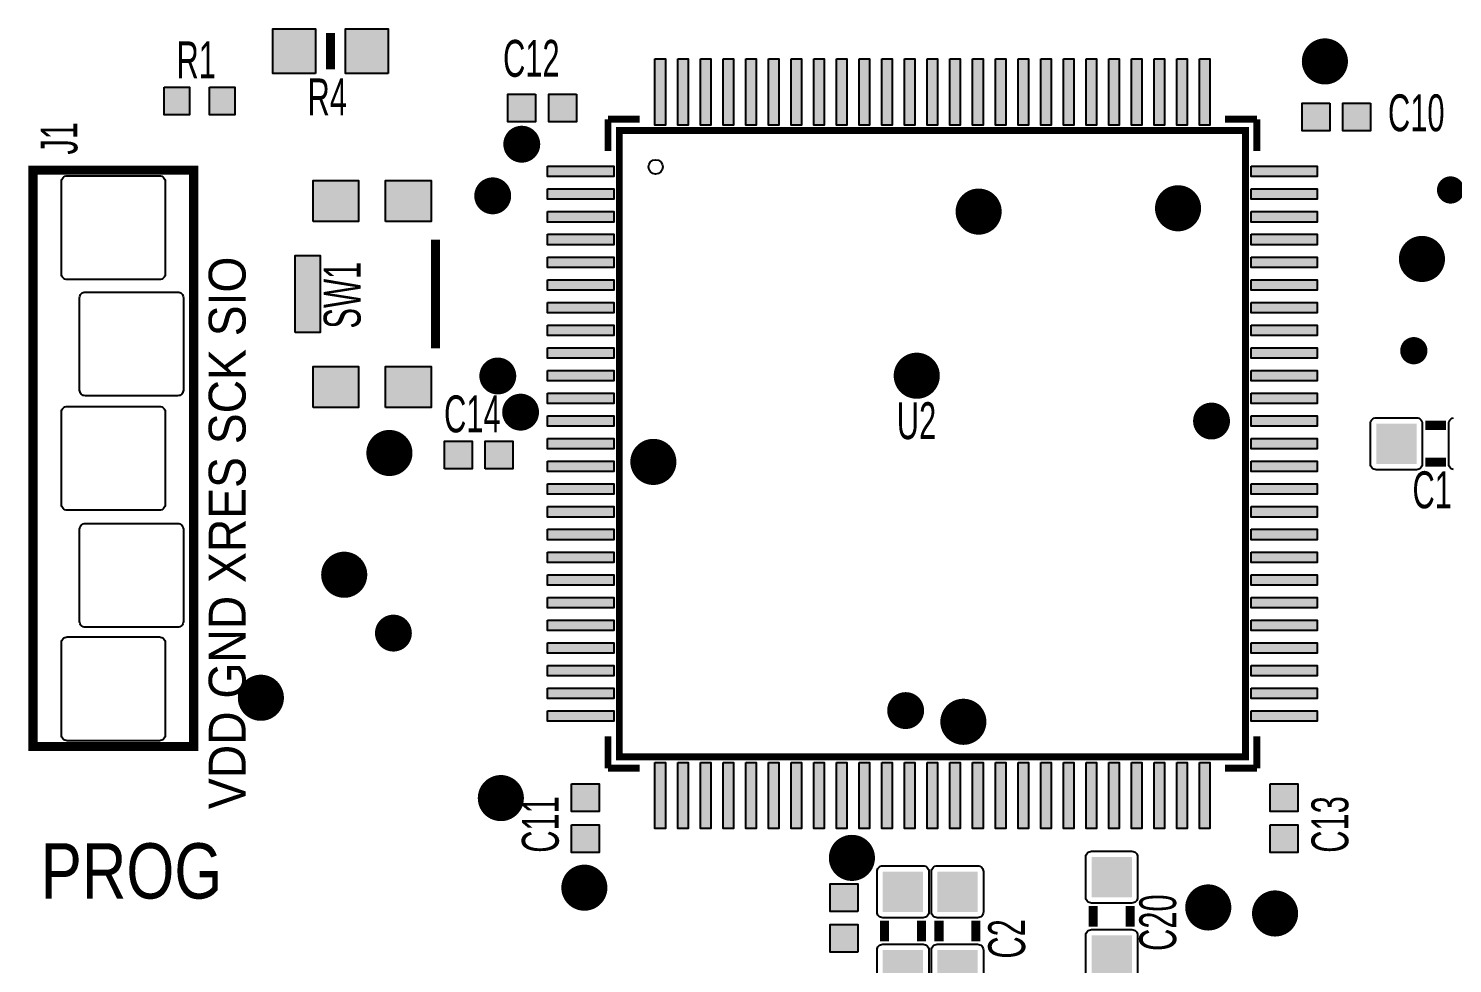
# Model space of a CAD drawing. Header units: inches. Extents: x -2.44 to 2.44, y -1.43 to 1.44.
# Drawn here: x -0.05 to 1.185, y -0.265 to 0.546 of the extents above; entities that cross this region are included whole.
import ezdxf

# ---------------------------------------------------------------- set-up
doc = ezdxf.new("R2010")
doc.units = ezdxf.units.IN
doc.layers.get('0').update_dxf_attribs({"linetype": 'CONTINUOUS'})

# ---------------------------------------------------------------- blocks, each defined once
blk = doc.blocks.new('RPAD')
blk.add_trace([(-0.5, -0.5), (-0.5, 0.5), (0.5, -0.5), (0.5, 0.5)])
blk = doc.blocks.new('EPAD')
at = {"const_width": 0.5}
blk.add_lwpolyline([(-0.25, 0, 1), (0.25, 0, 1)], format="xyb", close=True, dxfattribs=at)

msp = doc.modelspace()

# ---------------------------------------------------------------- linework, layer by layer
for points in [[(0.19911, 0.50678), (0.16211, 0.50678), (0.16211, 0.54578), (0.19911, 0.54578), (0.19911, 0.50678)], [(0.262102, 0.50678), (0.225102, 0.50678), (0.225102, 0.54578), (0.262102, 0.54578), (0.262102, 0.50678)], [(0.493531, 0.519596), (0.502531, 0.519596), (0.502531, 0.462096), (0.493531, 0.462096), (0.493531, 0.519596)], [(0.513217, 0.519596), (0.522217, 0.519596), (0.522217, 0.462096), (0.513217, 0.462096), (0.513217, 0.519596)], [(0.532902, 0.519596), (0.541902, 0.519596), (0.541902, 0.462096), (0.532902, 0.462096), (0.532902, 0.519596)], [(0.552587, 0.519596), (0.561587, 0.519596), (0.561587, 0.462096), (0.552587, 0.462096), (0.552587, 0.519596)], [(0.572272, 0.519596), (0.581272, 0.519596), (0.581272, 0.462096), (0.572272, 0.462096), (0.572272, 0.519596)], [(0.591957, 0.519596), (0.600957, 0.519596), (0.600957, 0.462096), (0.591957, 0.462096), (0.591957, 0.519596)], [(0.611642, 0.519596), (0.620642, 0.519596), (0.620642, 0.462096), (0.611642, 0.462096), (0.611642, 0.519596)], [(0.631327, 0.519596), (0.640327, 0.519596), (0.640327, 0.462096), (0.631327, 0.462096), (0.631327, 0.519596)], [(0.651012, 0.519596), (0.660012, 0.519596), (0.660012, 0.462096), (0.651012, 0.462096), (0.651012, 0.519596)], [(0.670697, 0.519596), (0.679697, 0.519596), (0.679697, 0.462096), (0.670697, 0.462096), (0.670697, 0.519596)], [(0.690382, 0.519596), (0.699382, 0.519596), (0.699382, 0.462096), (0.690382, 0.462096), (0.690382, 0.519596)], [(0.710067, 0.519596), (0.719067, 0.519596), (0.719067, 0.462096), (0.710067, 0.462096), (0.710067, 0.519596)], [(0.729752, 0.519596), (0.738752, 0.519596), (0.738752, 0.462096), (0.729752, 0.462096), (0.729752, 0.519596)], [(0.749437, 0.519596), (0.758437, 0.519596), (0.758437, 0.462096), (0.749437, 0.462096), (0.749437, 0.519596)], [(0.769122, 0.519596), (0.778122, 0.519596), (0.778122, 0.462096), (0.769122, 0.462096), (0.769122, 0.519596)], [(0.788807, 0.519596), (0.797807, 0.519596), (0.797807, 0.462096), (0.788807, 0.462096), (0.788807, 0.519596)], [(0.808492, 0.519596), (0.817492, 0.519596), (0.817492, 0.462096), (0.808492, 0.462096), (0.808492, 0.519596)], [(0.828177, 0.519596), (0.837177, 0.519596), (0.837177, 0.462096), (0.828177, 0.462096), (0.828177, 0.519596)], [(0.847862, 0.519596), (0.856862, 0.519596), (0.856862, 0.462096), (0.847862, 0.462096), (0.847862, 0.519596)], [(0.867547, 0.519596), (0.876547, 0.519596), (0.876547, 0.462096), (0.867547, 0.462096), (0.867547, 0.519596)], [(0.887232, 0.519596), (0.896232, 0.519596), (0.896232, 0.462096), (0.887232, 0.462096), (0.887232, 0.519596)], [(0.906917, 0.519596), (0.915917, 0.519596), (0.915917, 0.462096), (0.906917, 0.462096), (0.906917, 0.519596)], [(0.926602, 0.519596), (0.935602, 0.519596), (0.935602, 0.462096), (0.926602, 0.462096), (0.926602, 0.519596)], [(0.946287, 0.519596), (0.955287, 0.519596), (0.955287, 0.462096), (0.946287, 0.462096), (0.946287, 0.519596)], [(0.965972, 0.519596), (0.974972, 0.519596), (0.974972, 0.462096), (0.965972, 0.462096), (0.965972, 0.519596)], [(0.06774, 0.494972), (0.08974, 0.494972), (0.08974, 0.470972), (0.06774, 0.470972), (0.06774, 0.494972)], [(0.10711, 0.494972), (0.12911, 0.494972), (0.12911, 0.470972), (0.10711, 0.470972), (0.10711, 0.494972)], [(0.389953, 0.489067), (0.389953, 0.465067), (0.365953, 0.465067), (0.365953, 0.489067), (0.389953, 0.489067)], [(0.425386, 0.489067), (0.425386, 0.465067), (0.401386, 0.465067), (0.401386, 0.489067), (0.425386, 0.489067)], [(1.078929, 0.481193), (1.078929, 0.457193), (1.054929, 0.457193), (1.054929, 0.481193), (1.078929, 0.481193)], [(1.114362, 0.481193), (1.114362, 0.457193), (1.090362, 0.457193), (1.090362, 0.481193), (1.114362, 0.481193)], [(0.400384, 0.426449), (0.457884, 0.426449), (0.457884, 0.417449), (0.400384, 0.417449), (0.400384, 0.426449)], [(1.01062, 0.426449), (1.06812, 0.426449), (1.06812, 0.417449), (1.01062, 0.417449), (1.01062, 0.426449)], [(-0.021378, 0.33313), (-0.021378, 0.41313), (-0.021278, 0.414152), (-0.020992, 0.415098), (-0.020537, 0.415948), (-0.019933, 0.416685), (-0.019196, 0.417289), (-0.018346, 0.417744), (-0.0174, 0.41803), (-0.016378, 0.41813), (0.063622, 0.41813), (0.064644, 0.41803), (0.06559, 0.417744), (0.06644, 0.417289), (0.067177, 0.416685), (0.067781, 0.415948), (0.068236, 0.415098), (0.068522, 0.414152), (0.068622, 0.41313), (0.068622, 0.33313), (0.068522, 0.332107), (0.068236, 0.331162), (0.067781, 0.330312), (0.067177, 0.329575), (0.06644, 0.32897), (0.06559, 0.328516), (0.064644, 0.32823), (0.063622, 0.32813), (-0.016378, 0.32813), (-0.0174, 0.32823), (-0.018346, 0.328516), (-0.019196, 0.32897), (-0.019933, 0.329575), (-0.020537, 0.330312), (-0.020992, 0.331162), (-0.021278, 0.332107), (-0.021378, 0.33313)], [(0.19685, 0.378642), (0.19685, 0.414075), (0.23622, 0.414075), (0.23622, 0.378642), (0.19685, 0.378642)], [(0.259843, 0.378642), (0.259843, 0.414075), (0.299213, 0.414075), (0.299213, 0.378642), (0.259843, 0.378642)], [(0.400384, 0.406764), (0.457884, 0.406764), (0.457884, 0.397764), (0.400384, 0.397764), (0.400384, 0.406764)], [(1.01062, 0.406764), (1.06812, 0.406764), (1.06812, 0.397764), (1.01062, 0.397764), (1.01062, 0.406764)], [(0.400384, 0.387079), (0.457884, 0.387079), (0.457884, 0.378079), (0.400384, 0.378079), (0.400384, 0.387079)], [(1.01062, 0.387079), (1.06812, 0.387079), (1.06812, 0.378079), (1.01062, 0.378079), (1.01062, 0.387079)], [(0.400384, 0.367394), (0.457884, 0.367394), (0.457884, 0.358394), (0.400384, 0.358394), (0.400384, 0.367394)], [(1.01062, 0.367394), (1.06812, 0.367394), (1.06812, 0.358394), (1.01062, 0.358394), (1.01062, 0.367394)], [(0.181299, 0.282185), (0.181299, 0.349114), (0.202953, 0.349114), (0.202953, 0.282185), (0.181299, 0.282185)], [(0.400384, 0.347709), (0.457884, 0.347709), (0.457884, 0.338709), (0.400384, 0.338709), (0.400384, 0.347709)], [(1.01062, 0.347709), (1.06812, 0.347709), (1.06812, 0.338709), (1.01062, 0.338709), (1.01062, 0.347709)], [(0.400384, 0.328024), (0.457884, 0.328024), (0.457884, 0.319024), (0.400384, 0.319024), (0.400384, 0.328024)], [(1.01062, 0.328024), (1.06812, 0.328024), (1.06812, 0.319024), (1.01062, 0.319024), (1.01062, 0.328024)], [(-0.00563, 0.232343), (-0.00563, 0.312343), (-0.00553, 0.313365), (-0.005244, 0.31431), (-0.004789, 0.315161), (-0.004185, 0.315897), (-0.003448, 0.316502), (-0.002598, 0.316957), (-0.001652, 0.317243), (-0.00063, 0.317343), (0.07937, 0.317343), (0.080393, 0.317243), (0.081338, 0.316957), (0.082188, 0.316502), (0.082925, 0.315897), (0.08353, 0.315161), (0.083984, 0.31431), (0.08427, 0.313365), (0.08437, 0.312343), (0.08437, 0.232343), (0.08427, 0.23132), (0.083984, 0.230375), (0.08353, 0.229524), (0.082925, 0.228788), (0.082188, 0.228183), (0.081338, 0.227728), (0.080393, 0.227442), (0.07937, 0.227343), (-0.00063, 0.227343), (-0.001652, 0.227442), (-0.002598, 0.227728), (-0.003448, 0.228183), (-0.004185, 0.228788), (-0.004789, 0.229524), (-0.005244, 0.230375), (-0.00553, 0.23132), (-0.00563, 0.232343)], [(0.400384, 0.308339), (0.457884, 0.308339), (0.457884, 0.299339), (0.400384, 0.299339), (0.400384, 0.308339)], [(1.01062, 0.308339), (1.06812, 0.308339), (1.06812, 0.299339), (1.01062, 0.299339), (1.01062, 0.308339)], [(0.400384, 0.288654), (0.457884, 0.288654), (0.457884, 0.279654), (0.400384, 0.279654), (0.400384, 0.288654)], [(1.01062, 0.288654), (1.06812, 0.288654), (1.06812, 0.279654), (1.01062, 0.279654), (1.01062, 0.288654)], [(0.400384, 0.268969), (0.457884, 0.268969), (0.457884, 0.259969), (0.400384, 0.259969), (0.400384, 0.268969)], [(1.01062, 0.268969), (1.06812, 0.268969), (1.06812, 0.259969), (1.01062, 0.259969), (1.01062, 0.268969)], [(0.19685, 0.217224), (0.19685, 0.252657), (0.23622, 0.252657), (0.23622, 0.217224), (0.19685, 0.217224)], [(0.259843, 0.217224), (0.259843, 0.252657), (0.299213, 0.252657), (0.299213, 0.217224), (0.259843, 0.217224)], [(0.400384, 0.249283), (0.457884, 0.249283), (0.457884, 0.240283), (0.400384, 0.240283), (0.400384, 0.249283)], [(1.01062, 0.249283), (1.06812, 0.249283), (1.06812, 0.240283), (1.01062, 0.240283), (1.01062, 0.249283)], [(0.400384, 0.229598), (0.457884, 0.229598), (0.457884, 0.220598), (0.400384, 0.220598), (0.400384, 0.229598)], [(1.01062, 0.229598), (1.06812, 0.229598), (1.06812, 0.220598), (1.01062, 0.220598), (1.01062, 0.229598)], [(-0.021378, 0.13313), (-0.021378, 0.21313), (-0.021278, 0.214152), (-0.020992, 0.215098), (-0.020537, 0.215948), (-0.019933, 0.216685), (-0.019196, 0.217289), (-0.018346, 0.217744), (-0.0174, 0.21803), (-0.016378, 0.21813), (0.063622, 0.21813), (0.064644, 0.21803), (0.06559, 0.217744), (0.06644, 0.217289), (0.067177, 0.216685), (0.067781, 0.215948), (0.068236, 0.215098), (0.068522, 0.214152), (0.068622, 0.21313), (0.068622, 0.13313), (0.068522, 0.132107), (0.068236, 0.131162), (0.067781, 0.130312), (0.067177, 0.129575), (0.06644, 0.12897), (0.06559, 0.128516), (0.064644, 0.12823), (0.063622, 0.12813), (-0.016378, 0.12813), (-0.0174, 0.12823), (-0.018346, 0.128516), (-0.019196, 0.12897), (-0.019933, 0.129575), (-0.020537, 0.130312), (-0.020992, 0.131162), (-0.021278, 0.132107), (-0.021378, 0.13313)], [(0.400384, 0.209913), (0.457884, 0.209913), (0.457884, 0.200913), (0.400384, 0.200913), (0.400384, 0.209913)], [(1.01062, 0.209913), (1.06812, 0.209913), (1.06812, 0.200913), (1.01062, 0.200913), (1.01062, 0.209913)], [(1.154224, 0.163228), (1.119224, 0.163228), (1.118202, 0.163328), (1.117257, 0.163614), (1.116406, 0.164069), (1.11567, 0.164674), (1.115065, 0.165411), (1.11461, 0.166261), (1.114324, 0.167206), (1.114224, 0.168228), (1.114224, 0.203228), (1.114324, 0.204251), (1.11461, 0.205196), (1.115065, 0.206046), (1.11567, 0.206783), (1.116406, 0.207388), (1.117257, 0.207843), (1.118202, 0.208129), (1.119224, 0.208228), (1.154224, 0.208228), (1.155247, 0.208129), (1.156192, 0.207843), (1.157043, 0.207388), (1.157779, 0.206783), (1.158384, 0.206046), (1.158839, 0.205196), (1.159125, 0.204251), (1.159224, 0.203228), (1.159224, 0.168228), (1.159125, 0.167206), (1.158839, 0.166261), (1.158384, 0.165411), (1.157779, 0.164674), (1.157043, 0.164069), (1.156192, 0.163614), (1.155247, 0.163328), (1.154224, 0.163228)], [(0.310835, 0.163886), (0.310835, 0.187886), (0.334835, 0.187886), (0.334835, 0.163886), (0.310835, 0.163886)], [(0.346268, 0.163886), (0.346268, 0.187886), (0.370268, 0.187886), (0.370268, 0.163886), (0.346268, 0.163886)], [(0.400384, 0.190228), (0.457884, 0.190228), (0.457884, 0.181228), (0.400384, 0.181228), (0.400384, 0.190228)], [(1.01062, 0.190228), (1.06812, 0.190228), (1.06812, 0.181228), (1.01062, 0.181228), (1.01062, 0.190228)], [(0.400384, 0.170543), (0.457884, 0.170543), (0.457884, 0.161543), (0.400384, 0.161543), (0.400384, 0.170543)], [(1.01062, 0.170543), (1.06812, 0.170543), (1.06812, 0.161543), (1.01062, 0.161543), (1.01062, 0.170543)], [(0.400384, 0.150858), (0.457884, 0.150858), (0.457884, 0.141858), (0.400384, 0.141858), (0.400384, 0.150858)], [(1.01062, 0.150858), (1.06812, 0.150858), (1.06812, 0.141858), (1.01062, 0.141858), (1.01062, 0.150858)], [(0.400384, 0.131173), (0.457884, 0.131173), (0.457884, 0.122173), (0.400384, 0.122173), (0.400384, 0.131173)], [(1.01062, 0.131173), (1.06812, 0.131173), (1.06812, 0.122173), (1.01062, 0.122173), (1.01062, 0.131173)], [(-0.00563, 0.031555), (-0.00563, 0.111555), (-0.00553, 0.112578), (-0.005244, 0.113523), (-0.004789, 0.114373), (-0.004185, 0.11511), (-0.003448, 0.115715), (-0.002598, 0.116169), (-0.001652, 0.116456), (-0.00063, 0.116555), (0.07937, 0.116555), (0.080393, 0.116456), (0.081338, 0.116169), (0.082188, 0.115715), (0.082925, 0.11511), (0.08353, 0.114373), (0.083984, 0.113523), (0.08427, 0.112578), (0.08437, 0.111555), (0.08437, 0.031555), (0.08427, 0.030533), (0.083984, 0.029587), (0.08353, 0.028737), (0.082925, 0.028), (0.082188, 0.027396), (0.081338, 0.026941), (0.080393, 0.026655), (0.07937, 0.026555), (-0.00063, 0.026555), (-0.001652, 0.026655), (-0.002598, 0.026941), (-0.003448, 0.027396), (-0.004185, 0.028), (-0.004789, 0.028737), (-0.005244, 0.029587), (-0.00553, 0.030533), (-0.00563, 0.031555)], [(0.400384, 0.111488), (0.457884, 0.111488), (0.457884, 0.102488), (0.400384, 0.102488), (0.400384, 0.111488)], [(1.01062, 0.111488), (1.06812, 0.111488), (1.06812, 0.102488), (1.01062, 0.102488), (1.01062, 0.111488)], [(0.400384, 0.091803), (0.457884, 0.091803), (0.457884, 0.082803), (0.400384, 0.082803), (0.400384, 0.091803)], [(1.01062, 0.091803), (1.06812, 0.091803), (1.06812, 0.082803), (1.01062, 0.082803), (1.01062, 0.091803)], [(0.400384, 0.072118), (0.457884, 0.072118), (0.457884, 0.063118), (0.400384, 0.063118), (0.400384, 0.072118)], [(1.01062, 0.072118), (1.06812, 0.072118), (1.06812, 0.063118), (1.01062, 0.063118), (1.01062, 0.072118)], [(0.400384, 0.052433), (0.457884, 0.052433), (0.457884, 0.043433), (0.400384, 0.043433), (0.400384, 0.052433)], [(1.01062, 0.052433), (1.06812, 0.052433), (1.06812, 0.043433), (1.01062, 0.043433), (1.01062, 0.052433)], [(0.400384, 0.032748), (0.457884, 0.032748), (0.457884, 0.023748), (0.400384, 0.023748), (0.400384, 0.032748)], [(1.01062, 0.032748), (1.06812, 0.032748), (1.06812, 0.023748), (1.01062, 0.023748), (1.01062, 0.032748)], [(-0.021378, -0.06687), (-0.021378, 0.01313), (-0.021278, 0.014152), (-0.020992, 0.015098), (-0.020537, 0.015948), (-0.019933, 0.016685), (-0.019196, 0.017289), (-0.018346, 0.017744), (-0.0174, 0.01803), (-0.016378, 0.01813), (0.063622, 0.01813), (0.064644, 0.01803), (0.06559, 0.017744), (0.06644, 0.017289), (0.067177, 0.016685), (0.067781, 0.015948), (0.068236, 0.015098), (0.068522, 0.014152), (0.068622, 0.01313), (0.068622, -0.06687), (0.068522, -0.067893), (0.068236, -0.068838), (0.067781, -0.069688), (0.067177, -0.070425), (0.06644, -0.07103), (0.06559, -0.071484), (0.064644, -0.07177), (0.063622, -0.07187), (-0.016378, -0.07187), (-0.0174, -0.07177), (-0.018346, -0.071484), (-0.019196, -0.07103), (-0.019933, -0.070425), (-0.020537, -0.069688), (-0.020992, -0.068838), (-0.021278, -0.067893), (-0.021378, -0.06687)], [(0.400384, 0.013063), (0.457884, 0.013063), (0.457884, 0.004063), (0.400384, 0.004063), (0.400384, 0.013063)], [(1.01062, 0.013063), (1.06812, 0.013063), (1.06812, 0.004063), (1.01062, 0.004063), (1.01062, 0.013063)], [(0.400384, -0.006622), (0.457884, -0.006622), (0.457884, -0.015622), (0.400384, -0.015622), (0.400384, -0.006622)], [(1.01062, -0.006622), (1.06812, -0.006622), (1.06812, -0.015622), (1.01062, -0.015622), (1.01062, -0.006622)], [(0.400384, -0.026307), (0.457884, -0.026307), (0.457884, -0.035307), (0.400384, -0.035307), (0.400384, -0.026307)], [(1.01062, -0.026307), (1.06812, -0.026307), (1.06812, -0.035307), (1.01062, -0.035307), (1.01062, -0.026307)], [(0.400384, -0.045992), (0.457884, -0.045992), (0.457884, -0.054992), (0.400384, -0.054992), (0.400384, -0.045992)], [(1.01062, -0.045992), (1.06812, -0.045992), (1.06812, -0.054992), (1.01062, -0.054992), (1.01062, -0.045992)], [(0.493531, -0.09064), (0.502531, -0.09064), (0.502531, -0.14814), (0.493531, -0.14814), (0.493531, -0.09064)], [(0.513217, -0.09064), (0.522217, -0.09064), (0.522217, -0.14814), (0.513217, -0.14814), (0.513217, -0.09064)], [(0.532902, -0.09064), (0.541902, -0.09064), (0.541902, -0.14814), (0.532902, -0.14814), (0.532902, -0.09064)], [(0.552587, -0.09064), (0.561587, -0.09064), (0.561587, -0.14814), (0.552587, -0.14814), (0.552587, -0.09064)], [(0.572272, -0.09064), (0.581272, -0.09064), (0.581272, -0.14814), (0.572272, -0.14814), (0.572272, -0.09064)], [(0.591957, -0.09064), (0.600957, -0.09064), (0.600957, -0.14814), (0.591957, -0.14814), (0.591957, -0.09064)], [(0.611642, -0.09064), (0.620642, -0.09064), (0.620642, -0.14814), (0.611642, -0.14814), (0.611642, -0.09064)], [(0.631327, -0.09064), (0.640327, -0.09064), (0.640327, -0.14814), (0.631327, -0.14814), (0.631327, -0.09064)], [(0.651012, -0.09064), (0.660012, -0.09064), (0.660012, -0.14814), (0.651012, -0.14814), (0.651012, -0.09064)], [(0.670697, -0.09064), (0.679697, -0.09064), (0.679697, -0.14814), (0.670697, -0.14814), (0.670697, -0.09064)], [(0.690382, -0.09064), (0.699382, -0.09064), (0.699382, -0.14814), (0.690382, -0.14814), (0.690382, -0.09064)], [(0.710067, -0.09064), (0.719067, -0.09064), (0.719067, -0.14814), (0.710067, -0.14814), (0.710067, -0.09064)], [(0.729752, -0.09064), (0.738752, -0.09064), (0.738752, -0.14814), (0.729752, -0.14814), (0.729752, -0.09064)], [(0.749437, -0.09064), (0.758437, -0.09064), (0.758437, -0.14814), (0.749437, -0.14814), (0.749437, -0.09064)], [(0.769122, -0.09064), (0.778122, -0.09064), (0.778122, -0.14814), (0.769122, -0.14814), (0.769122, -0.09064)], [(0.788807, -0.09064), (0.797807, -0.09064), (0.797807, -0.14814), (0.788807, -0.14814), (0.788807, -0.09064)], [(0.808492, -0.09064), (0.817492, -0.09064), (0.817492, -0.14814), (0.808492, -0.14814), (0.808492, -0.09064)], [(0.828177, -0.09064), (0.837177, -0.09064), (0.837177, -0.14814), (0.828177, -0.14814), (0.828177, -0.09064)], [(0.847862, -0.09064), (0.856862, -0.09064), (0.856862, -0.14814), (0.847862, -0.14814), (0.847862, -0.09064)], [(0.867547, -0.09064), (0.876547, -0.09064), (0.876547, -0.14814), (0.867547, -0.14814), (0.867547, -0.09064)], [(0.887232, -0.09064), (0.896232, -0.09064), (0.896232, -0.14814), (0.887232, -0.14814), (0.887232, -0.09064)], [(0.906917, -0.09064), (0.915917, -0.09064), (0.915917, -0.14814), (0.906917, -0.14814), (0.906917, -0.09064)], [(0.926602, -0.09064), (0.935602, -0.09064), (0.935602, -0.14814), (0.926602, -0.14814), (0.926602, -0.09064)], [(0.946287, -0.09064), (0.955287, -0.09064), (0.955287, -0.14814), (0.946287, -0.14814), (0.946287, -0.09064)], [(0.965972, -0.09064), (0.974972, -0.09064), (0.974972, -0.14814), (0.965972, -0.14814), (0.965972, -0.09064)], [(0.421071, -0.109358), (0.445071, -0.109358), (0.445071, -0.133358), (0.421071, -0.133358), (0.421071, -0.109358)], [(1.02737, -0.109358), (1.05137, -0.109358), (1.05137, -0.133358), (1.02737, -0.133358), (1.02737, -0.109358)], [(0.421071, -0.144791), (0.445071, -0.144791), (0.445071, -0.168791), (0.421071, -0.168791), (0.421071, -0.144791)], [(1.02737, -0.144791), (1.05137, -0.144791), (1.05137, -0.168791), (1.02737, -0.168791), (1.02737, -0.144791)], [(0.912264, -0.172756), (0.912264, -0.207756), (0.912164, -0.208778), (0.911878, -0.209724), (0.911423, -0.210574), (0.910819, -0.211311), (0.910081, -0.211915), (0.909231, -0.21237), (0.908286, -0.212656), (0.907264, -0.212756), (0.872264, -0.212756), (0.871241, -0.212656), (0.870296, -0.21237), (0.869446, -0.211915), (0.868709, -0.211311), (0.868104, -0.210574), (0.86765, -0.209724), (0.867363, -0.208778), (0.867264, -0.207756), (0.867264, -0.172756), (0.867363, -0.171733), (0.86765, -0.170788), (0.868104, -0.169938), (0.868709, -0.169201), (0.869446, -0.168596), (0.870296, -0.168142), (0.871241, -0.167856), (0.872264, -0.167756), (0.907264, -0.167756), (0.908286, -0.167856), (0.909231, -0.168142), (0.910081, -0.168596), (0.910819, -0.169201), (0.911423, -0.169938), (0.911878, -0.170788), (0.912164, -0.171733), (0.912264, -0.172756)], [(0.686161, -0.220465), (0.686161, -0.185465), (0.686261, -0.184442), (0.686547, -0.183497), (0.687002, -0.182646), (0.687607, -0.18191), (0.688344, -0.181305), (0.689194, -0.18085), (0.690139, -0.180564), (0.691161, -0.180465), (0.726161, -0.180465), (0.727184, -0.180564), (0.728129, -0.18085), (0.728979, -0.181305), (0.729716, -0.18191), (0.730321, -0.182646), (0.730776, -0.183497), (0.731062, -0.184442), (0.731161, -0.185465), (0.731161, -0.220465), (0.731062, -0.221487), (0.730776, -0.222432), (0.730321, -0.223283), (0.729716, -0.224019), (0.728979, -0.224624), (0.728129, -0.225079), (0.727184, -0.225365), (0.726161, -0.225465), (0.691161, -0.225465), (0.690139, -0.225365), (0.689194, -0.225079), (0.688344, -0.224624), (0.687607, -0.224019), (0.687002, -0.223283), (0.686547, -0.222432), (0.686261, -0.221487), (0.686161, -0.220465)], [(0.733406, -0.220465), (0.733406, -0.185465), (0.733505, -0.184442), (0.733791, -0.183497), (0.734246, -0.182646), (0.734851, -0.18191), (0.735588, -0.181305), (0.736438, -0.18085), (0.737383, -0.180564), (0.738406, -0.180465), (0.773406, -0.180465), (0.774428, -0.180564), (0.775373, -0.18085), (0.776223, -0.181305), (0.77696, -0.18191), (0.777565, -0.182646), (0.77802, -0.183497), (0.778306, -0.184442), (0.778406, -0.185465), (0.778406, -0.220465), (0.778306, -0.221487), (0.77802, -0.222432), (0.777565, -0.223283), (0.77696, -0.224019), (0.776223, -0.224624), (0.775373, -0.225079), (0.774428, -0.225365), (0.773406, -0.225465), (0.738406, -0.225465), (0.737383, -0.225365), (0.736438, -0.225079), (0.735588, -0.224624), (0.734851, -0.224019), (0.734246, -0.223283), (0.733791, -0.222432), (0.733505, -0.221487), (0.733406, -0.220465)], [(0.66948, -0.219972), (0.64548, -0.219972), (0.64548, -0.195972), (0.66948, -0.195972), (0.66948, -0.219972)], [(0.66948, -0.255406), (0.64548, -0.255406), (0.64548, -0.231406), (0.66948, -0.231406), (0.66948, -0.255406)]]:
    msp.add_lwpolyline(points, close=True)
for points, const_width in [([(0.212106, 0.510531), (0.212106, 0.542028)], 0.007874), ([(0.212106, 0.510531), (0.212106, 0.542028)], 0.007874), ([(0.212106, 0.510531), (0.212106, 0.542028)], 0.007874), ([(0.480315, 0.467228), (0.452752, 0.467228)], 0.006), ([(0.452752, 0.467228), (0.452752, 0.439665)], 0.006), ([(0.480315, 0.467228), (0.452752, 0.467228)], 0.006), ([(0.452752, 0.467228), (0.452752, 0.439665)], 0.006), ([(0.480315, 0.467228), (0.452752, 0.467228)], 0.006), ([(0.452752, 0.467228), (0.452752, 0.439665)], 0.006), ([(1.015752, 0.467228), (0.988189, 0.467228)], 0.006), ([(1.015752, 0.467228), (0.988189, 0.467228)], 0.006), ([(1.015752, 0.467228), (0.988189, 0.467228)], 0.006), ([(1.015752, 0.439665), (1.015752, 0.467228)], 0.006), ([(1.015752, 0.439665), (1.015752, 0.467228)], 0.006), ([(1.015752, 0.439665), (1.015752, 0.467228)], 0.006), ([(0.462598, 0.457382), (0.462598, -0.085925), (1.005906, -0.085925), (1.005906, 0.457382), (0.462598, 0.457382)], 0.006), ([(0.462598, 0.457382), (0.462598, -0.085925), (1.005906, -0.085925), (1.005906, 0.457382), (0.462598, 0.457382)], 0.006), ([(0.462598, 0.457382), (0.462598, -0.085925), (1.005906, -0.085925), (1.005906, 0.457382), (0.462598, 0.457382)], 0.006), ([(-0.046063, -0.07687), (0.093307, -0.07687), (0.093307, 0.42313), (-0.046063, 0.42313), (-0.046063, -0.07687)], 0.007874), ([(-0.046063, -0.07687), (0.093307, -0.07687), (0.093307, 0.42313), (-0.046063, 0.42313), (-0.046063, -0.07687)], 0.007874), ([(-0.046063, -0.07687), (0.093307, -0.07687), (0.093307, 0.42313), (-0.046063, 0.42313), (-0.046063, -0.07687)], 0.007874), ([(0.30315, 0.268406), (0.30315, 0.362894)], 0.007874), ([(0.30315, 0.268406), (0.30315, 0.362894)], 0.007874), ([(0.30315, 0.268406), (0.30315, 0.362894)], 0.007874), ([(1.179724, 0.201728), (1.161724, 0.201728)], 0.007874), ([(1.179724, 0.201728), (1.161724, 0.201728)], 0.007874), ([(1.179724, 0.201728), (1.161724, 0.201728)], 0.007874), ([(1.179724, 0.169728), (1.161724, 0.169728)], 0.007874), ([(1.179724, 0.169728), (1.161724, 0.169728)], 0.007874), ([(1.179724, 0.169728), (1.161724, 0.169728)], 0.007874), ([(0.452752, -0.068209), (0.452752, -0.095772)], 0.006), ([(0.452752, -0.068209), (0.452752, -0.095772)], 0.006), ([(0.452752, -0.068209), (0.452752, -0.095772)], 0.006), ([(1.015752, -0.095772), (1.015752, -0.068209)], 0.006), ([(1.015752, -0.095772), (1.015752, -0.068209)], 0.006), ([(1.015752, -0.095772), (1.015752, -0.068209)], 0.006), ([(0.452752, -0.095772), (0.480315, -0.095772)], 0.006), ([(0.452752, -0.095772), (0.480315, -0.095772)], 0.006), ([(0.452752, -0.095772), (0.480315, -0.095772)], 0.006), ([(0.988189, -0.095772), (1.015752, -0.095772)], 0.006), ([(0.988189, -0.095772), (1.015752, -0.095772)], 0.006), ([(0.988189, -0.095772), (1.015752, -0.095772)], 0.006), ([(0.873764, -0.215256), (0.873764, -0.233256)], 0.007874), ([(0.873764, -0.215256), (0.873764, -0.233256)], 0.007874), ([(0.873764, -0.215256), (0.873764, -0.233256)], 0.007874), ([(0.905764, -0.215256), (0.905764, -0.233256)], 0.007874), ([(0.905764, -0.215256), (0.905764, -0.233256)], 0.007874), ([(0.905764, -0.215256), (0.905764, -0.233256)], 0.007874), ([(0.692661, -0.245965), (0.692661, -0.227965)], 0.007874), ([(0.692661, -0.245965), (0.692661, -0.227965)], 0.007874), ([(0.692661, -0.245965), (0.692661, -0.227965)], 0.007874), ([(0.724661, -0.245965), (0.724661, -0.227965)], 0.007874), ([(0.724661, -0.245965), (0.724661, -0.227965)], 0.007874), ([(0.724661, -0.245965), (0.724661, -0.227965)], 0.007874), ([(0.739906, -0.245965), (0.739906, -0.227965)], 0.007874), ([(0.739906, -0.245965), (0.739906, -0.227965)], 0.007874), ([(0.739906, -0.245965), (0.739906, -0.227965)], 0.007874), ([(0.771906, -0.245965), (0.771906, -0.227965)], 0.007874), ([(0.771906, -0.245965), (0.771906, -0.227965)], 0.007874), ([(0.771906, -0.245965), (0.771906, -0.227965)], 0.007874)]:
    msp.add_lwpolyline(points, dxfattribs=dict(const_width=const_width))
for points in [[(1.186202, 0.163328), (1.185257, 0.163614), (1.184406, 0.164069), (1.18367, 0.164674), (1.183065, 0.165411), (1.18261, 0.166261), (1.182324, 0.167206), (1.182224, 0.168228), (1.182224, 0.203228), (1.182324, 0.204251), (1.18261, 0.205196), (1.183065, 0.206046), (1.18367, 0.206783), (1.184406, 0.207388), (1.185257, 0.207843), (1.186202, 0.208129)], [(0.867264, -0.275756), (0.867264, -0.240756), (0.867363, -0.239733), (0.86765, -0.238788), (0.868104, -0.237938), (0.868709, -0.237201), (0.869446, -0.236596), (0.870296, -0.236142), (0.871241, -0.235856), (0.872264, -0.235756), (0.907264, -0.235756), (0.908286, -0.235856), (0.909231, -0.236142), (0.910081, -0.236596), (0.910819, -0.237201), (0.911423, -0.237938), (0.911878, -0.238788), (0.912164, -0.239733), (0.912264, -0.240756), (0.912264, -0.240756), (0.912264, -0.275756)], [(0.686161, -0.288465), (0.686161, -0.253465), (0.686261, -0.252442), (0.686547, -0.251497), (0.687002, -0.250646), (0.687607, -0.24991), (0.688344, -0.249305), (0.689194, -0.24885), (0.690139, -0.248564), (0.691161, -0.248465), (0.726161, -0.248465), (0.727184, -0.248564), (0.728129, -0.24885), (0.728979, -0.249305), (0.729716, -0.24991), (0.730321, -0.250646), (0.730776, -0.251497), (0.731062, -0.252442), (0.731161, -0.253465), (0.731161, -0.288465)], [(0.733406, -0.288465), (0.733406, -0.253465), (0.733505, -0.252442), (0.733791, -0.251497), (0.734246, -0.250646), (0.734851, -0.24991), (0.735588, -0.249305), (0.736438, -0.24885), (0.737383, -0.248564), (0.738406, -0.248465), (0.773406, -0.248465), (0.774428, -0.248564), (0.775373, -0.24885), (0.776223, -0.249305), (0.77696, -0.24991), (0.777565, -0.250646), (0.77802, -0.251497), (0.778306, -0.252442), (0.778406, -0.253465), (0.778406, -0.288465)]]:
    msp.add_lwpolyline(points)
msp.add_circle((0.494094, 0.425886), 0.006243)
msp.add_circle((0.494094, 0.425886), 0.006243)
msp.add_circle((0.494094, 0.425886), 0.006243)

# ---------------------------------------------------------------- block references
for p, xscale, yscale, rotation in [((0.18061, 0.52628), 0.037, 0.039, 180), ((0.243602, 0.52628), 0.037, 0.039, 180), ((0.377953, 0.477067), 0.024, 0.024, 270), ((0.413386, 0.477067), 0.024, 0.024, 270), ((1.066929, 0.469193), 0.024, 0.024, 270), ((1.102362, 0.469193), 0.024, 0.024, 270), ((0.216535, 0.396358), 0.035433, 0.03937, 90), ((0.279528, 0.396358), 0.035433, 0.03937, 90), ((0.192126, 0.31565), 0.066929, 0.021654, 90), ((0.216535, 0.234941), 0.035433, 0.03937, 90), ((0.279528, 0.234941), 0.035433, 0.03937, 90), ((1.136724, 0.185728), 0.035, 0.035, 180), ((0.322835, 0.175886), 0.024, 0.024, 90), ((0.358268, 0.175886), 0.024, 0.024, 90), ((0.889764, -0.190256), 0.035, 0.035, -90), ((0.65748, -0.207972), 0.024, 0.024, 180), ((0.708661, -0.202965), 0.035, 0.035, 90), ((0.755906, -0.202965), 0.035, 0.035, 90), ((0.65748, -0.243406), 0.024, 0.024, 180), ((0.889764, -0.258256), 0.035, 0.035, -90), ((0.708661, -0.270965), 0.035, 0.035, 90), ((0.755906, -0.270965), 0.035, 0.035, 90)]:
    msp.add_blockref('RPAD', p, dxfattribs=dict(xscale=xscale, yscale=yscale, rotation=rotation))
for name, p, xscale, yscale in [('EPAD', (1.07471, 0.517382), 0.04, 0.04), ('RPAD', (0.498031, 0.490846), 0.009, 0.0575), ('RPAD', (0.517717, 0.490846), 0.009, 0.0575), ('RPAD', (0.537402, 0.490846), 0.009, 0.0575), ('RPAD', (0.557087, 0.490846), 0.009, 0.0575), ('RPAD', (0.576772, 0.490846), 0.009, 0.0575), ('RPAD', (0.596457, 0.490846), 0.009, 0.0575), ('RPAD', (0.616142, 0.490846), 0.009, 0.0575), ('RPAD', (0.635827, 0.490846), 0.009, 0.0575), ('RPAD', (0.655512, 0.490846), 0.009, 0.0575), ('RPAD', (0.675197, 0.490846), 0.009, 0.0575), ('RPAD', (0.694882, 0.490846), 0.009, 0.0575), ('RPAD', (0.714567, 0.490846), 0.009, 0.0575), ('RPAD', (0.734252, 0.490846), 0.009, 0.0575), ('RPAD', (0.753937, 0.490846), 0.009, 0.0575), ('RPAD', (0.773622, 0.490846), 0.009, 0.0575), ('RPAD', (0.793307, 0.490846), 0.009, 0.0575), ('RPAD', (0.812992, 0.490846), 0.009, 0.0575), ('RPAD', (0.832677, 0.490846), 0.009, 0.0575), ('RPAD', (0.852362, 0.490846), 0.009, 0.0575), ('RPAD', (0.872047, 0.490846), 0.009, 0.0575), ('RPAD', (0.891732, 0.490846), 0.009, 0.0575), ('RPAD', (0.911417, 0.490846), 0.009, 0.0575), ('RPAD', (0.931102, 0.490846), 0.009, 0.0575), ('RPAD', (0.950787, 0.490846), 0.009, 0.0575), ('RPAD', (0.970472, 0.490846), 0.009, 0.0575), ('RPAD', (0.07874, 0.482972), 0.022, 0.024), ('RPAD', (0.11811, 0.482972), 0.022, 0.024), ('EPAD', (0.377953, 0.445571), 0.032, 0.032), ('RPAD', (0.429134, 0.421949), 0.0575, 0.009), ('RPAD', (1.03937, 0.421949), 0.0575, 0.009), ('EPAD', (0.35275, 0.400778), 0.032, 0.032), ('EPAD', (0.947323, 0.389996), 0.04, 0.04), ('EPAD', (1.183757, 0.405875), 0.023622, 0.023622), ('RPAD', (0.429134, 0.402264), 0.0575, 0.009), ('EPAD', (0.774318, 0.387102), 0.04, 0.04), ('RPAD', (1.03937, 0.402264), 0.0575, 0.009), ('RPAD', (0.429134, 0.382579), 0.0575, 0.009), ('RPAD', (1.03937, 0.382579), 0.0575, 0.009), ('RPAD', (0.429134, 0.362894), 0.0575, 0.009), ('RPAD', (1.03937, 0.362894), 0.0575, 0.009), ('EPAD', (1.158923, 0.346033), 0.04, 0.04), ('RPAD', (0.429134, 0.343209), 0.0575, 0.009), ('RPAD', (1.03937, 0.343209), 0.0575, 0.009), ('RPAD', (0.429134, 0.323524), 0.0575, 0.009), ('RPAD', (1.03937, 0.323524), 0.0575, 0.009), ('RPAD', (0.429134, 0.303839), 0.0575, 0.009), ('RPAD', (1.03937, 0.303839), 0.0575, 0.009), ('RPAD', (0.429134, 0.284154), 0.0575, 0.009), ('RPAD', (1.03937, 0.284154), 0.0575, 0.009), ('EPAD', (1.151853, 0.266437), 0.023622, 0.023622), ('EPAD', (0.357152, 0.244505), 0.032, 0.032), ('RPAD', (0.429134, 0.264468), 0.0575, 0.009), ('EPAD', (0.720633, 0.244726), 0.04, 0.04), ('RPAD', (1.03937, 0.264468), 0.0575, 0.009), ('RPAD', (0.429134, 0.244783), 0.0575, 0.009), ('RPAD', (1.03937, 0.244783), 0.0575, 0.009), ('EPAD', (0.376939, 0.213122), 0.032, 0.032), ('RPAD', (0.429134, 0.225098), 0.0575, 0.009), ('RPAD', (1.03937, 0.225098), 0.0575, 0.009), ('EPAD', (0.976378, 0.205413), 0.032, 0.032), ('EPAD', (0.263138, 0.177711), 0.04, 0.04), ('RPAD', (0.429134, 0.205413), 0.0575, 0.009), ('RPAD', (1.03937, 0.205413), 0.0575, 0.009), ('RPAD', (0.429134, 0.185728), 0.0575, 0.009), ('EPAD', (0.492126, 0.16998), 0.04, 0.04), ('RPAD', (1.03937, 0.185728), 0.0575, 0.009), ('RPAD', (0.429134, 0.166043), 0.0575, 0.009), ('RPAD', (1.03937, 0.166043), 0.0575, 0.009), ('RPAD', (0.429134, 0.146358), 0.0575, 0.009), ('RPAD', (1.03937, 0.146358), 0.0575, 0.009), ('RPAD', (0.429134, 0.126673), 0.0575, 0.009), ('RPAD', (1.03937, 0.126673), 0.0575, 0.009), ('RPAD', (0.429134, 0.106988), 0.0575, 0.009), ('RPAD', (1.03937, 0.106988), 0.0575, 0.009), ('EPAD', (0.223903, 0.072078), 0.04, 0.04), ('RPAD', (0.429134, 0.087303), 0.0575, 0.009), ('RPAD', (1.03937, 0.087303), 0.0575, 0.009), ('RPAD', (0.429134, 0.067618), 0.0575, 0.009), ('RPAD', (1.03937, 0.067618), 0.0575, 0.009), ('RPAD', (0.429134, 0.047933), 0.0575, 0.009), ('RPAD', (1.03937, 0.047933), 0.0575, 0.009), ('EPAD', (0.266603, 0.02146), 0.032, 0.032), ('RPAD', (0.429134, 0.028248), 0.0575, 0.009), ('RPAD', (1.03937, 0.028248), 0.0575, 0.009), ('RPAD', (0.429134, 0.008563), 0.0575, 0.009), ('RPAD', (1.03937, 0.008563), 0.0575, 0.009), ('RPAD', (0.429134, -0.011122), 0.0575, 0.009), ('RPAD', (1.03937, -0.011122), 0.0575, 0.009), ('EPAD', (0.151615, -0.034635), 0.04, 0.04), ('RPAD', (0.429134, -0.030807), 0.0575, 0.009), ('EPAD', (0.710996, -0.045746), 0.032, 0.032), ('EPAD', (0.761052, -0.05548), 0.04, 0.04), ('RPAD', (1.03937, -0.030807), 0.0575, 0.009), ('RPAD', (0.429134, -0.050492), 0.0575, 0.009), ('RPAD', (1.03937, -0.050492), 0.0575, 0.009), ('RPAD', (0.498031, -0.11939), 0.009, 0.0575), ('RPAD', (0.517717, -0.11939), 0.009, 0.0575), ('RPAD', (0.537402, -0.11939), 0.009, 0.0575), ('RPAD', (0.557087, -0.11939), 0.009, 0.0575), ('RPAD', (0.576772, -0.11939), 0.009, 0.0575), ('RPAD', (0.596457, -0.11939), 0.009, 0.0575), ('RPAD', (0.616142, -0.11939), 0.009, 0.0575), ('RPAD', (0.635827, -0.11939), 0.009, 0.0575), ('RPAD', (0.655512, -0.11939), 0.009, 0.0575), ('RPAD', (0.675197, -0.11939), 0.009, 0.0575), ('RPAD', (0.694882, -0.11939), 0.009, 0.0575), ('RPAD', (0.714567, -0.11939), 0.009, 0.0575), ('RPAD', (0.734252, -0.11939), 0.009, 0.0575), ('RPAD', (0.753937, -0.11939), 0.009, 0.0575), ('RPAD', (0.773622, -0.11939), 0.009, 0.0575), ('RPAD', (0.793307, -0.11939), 0.009, 0.0575), ('RPAD', (0.812992, -0.11939), 0.009, 0.0575), ('RPAD', (0.832677, -0.11939), 0.009, 0.0575), ('RPAD', (0.852362, -0.11939), 0.009, 0.0575), ('RPAD', (0.872047, -0.11939), 0.009, 0.0575), ('RPAD', (0.891732, -0.11939), 0.009, 0.0575), ('RPAD', (0.911417, -0.11939), 0.009, 0.0575), ('RPAD', (0.931102, -0.11939), 0.009, 0.0575), ('RPAD', (0.950787, -0.11939), 0.009, 0.0575), ('RPAD', (0.970472, -0.11939), 0.009, 0.0575), ('EPAD', (0.359806, -0.121665), 0.04, 0.04), ('RPAD', (0.433071, -0.121358), 0.024, 0.024), ('RPAD', (1.03937, -0.121358), 0.024, 0.024), ('RPAD', (0.433071, -0.156791), 0.024, 0.024), ('RPAD', (1.03937, -0.156791), 0.024, 0.024), ('EPAD', (0.66437, -0.173524), 0.04, 0.04), ('EPAD', (0.432262, -0.199384), 0.04, 0.04), ('EPAD', (0.973517, -0.21654), 0.04, 0.04), ('EPAD', (1.031496, -0.221752), 0.04, 0.04)]:
    msp.add_blockref(name, p, dxfattribs=dict(xscale=xscale, yscale=yscale))

# ---------------------------------------------------------------- texts
for s, height, width, p in [('R1', 0.032, 0.625, (0.078425, 0.50272)), ('R1', 0.032, 0.625, (0.078425, 0.50272)), ('R1', 0.032, 0.625, (0.078425, 0.50272)), ('C12', 0.032, 0.625, (0.361732, 0.504059)), ('C12', 0.032, 0.625, (0.361732, 0.504059)), ('C12', 0.032, 0.625, (0.361732, 0.504059)), ('R4', 0.032, 0.625, (0.192106, 0.470594)), ('R4', 0.032, 0.625, (0.192106, 0.470594)), ('R4', 0.032, 0.625, (0.192106, 0.470594)), ('C10', 0.032, 0.625, (1.129449, 0.456815)), ('C10', 0.032, 0.625, (1.129449, 0.456815)), ('C10', 0.032, 0.625, (1.129449, 0.456815)), ('C14', 0.032, 0.625, (0.310551, 0.195634)), ('C14', 0.032, 0.625, (0.310551, 0.195634)), ('C14', 0.032, 0.625, (0.310551, 0.195634)), ('U2', 0.032, 0.625, (0.703308, 0.189728)), ('U2', 0.032, 0.625, (0.703308, 0.189728)), ('U2', 0.032, 0.625, (0.703308, 0.189728)), ('C1', 0.032, 0.625, (1.150724, 0.129791)), ('C1', 0.032, 0.625, (1.150724, 0.129791)), ('C1', 0.032, 0.625, (1.150724, 0.129791)), ('PROG', 0.048, 0.833333, (-0.03937, -0.208823)), ('PROG', 0.048, 0.833333, (-0.03937, -0.208823)), ('PROG', 0.048, 0.833333, (-0.03937, -0.208823))]:
    msp.add_text(s, height=height, dxfattribs=dict(width=width)).set_placement(p)
for s, width, p in [('J1', 0.625, (-0.007568, 0.436594)), ('J1', 0.625, (-0.007568, 0.436594)), ('J1', 0.625, (-0.007568, 0.436594)), ('VDD GND XRES SCK SIO', 0.9375, (0.138362, -0.131201)), ('VDD GND XRES SCK SIO', 0.9375, (0.138362, -0.131201)), ('VDD GND XRES SCK SIO', 0.9375, (0.138362, -0.131201)), ('SW1', 0.625, (0.238126, 0.28565)), ('SW1', 0.625, (0.238126, 0.28565)), ('SW1', 0.625, (0.238126, 0.28565)), ('C11', 0.625, (0.410016, -0.169075)), ('C11', 0.625, (0.410016, -0.169075)), ('C11', 0.625, (0.410016, -0.169075)), ('C13', 0.625, (1.095055, -0.169075)), ('C13', 0.625, (1.095055, -0.169075)), ('C13', 0.625, (1.095055, -0.169075)), ('C20', 0.625, (0.945701, -0.254256)), ('C20', 0.625, (0.945701, -0.254256)), ('C20', 0.625, (0.945701, -0.254256)), ('C2', 0.625, (0.814646, -0.260902)), ('C2', 0.625, (0.814646, -0.260902)), ('C2', 0.625, (0.814646, -0.260902))]:
    msp.add_text(s, height=0.032, rotation=90, dxfattribs=dict(width=width)).set_placement(p)

doc.saveas('drawing.dxf')
